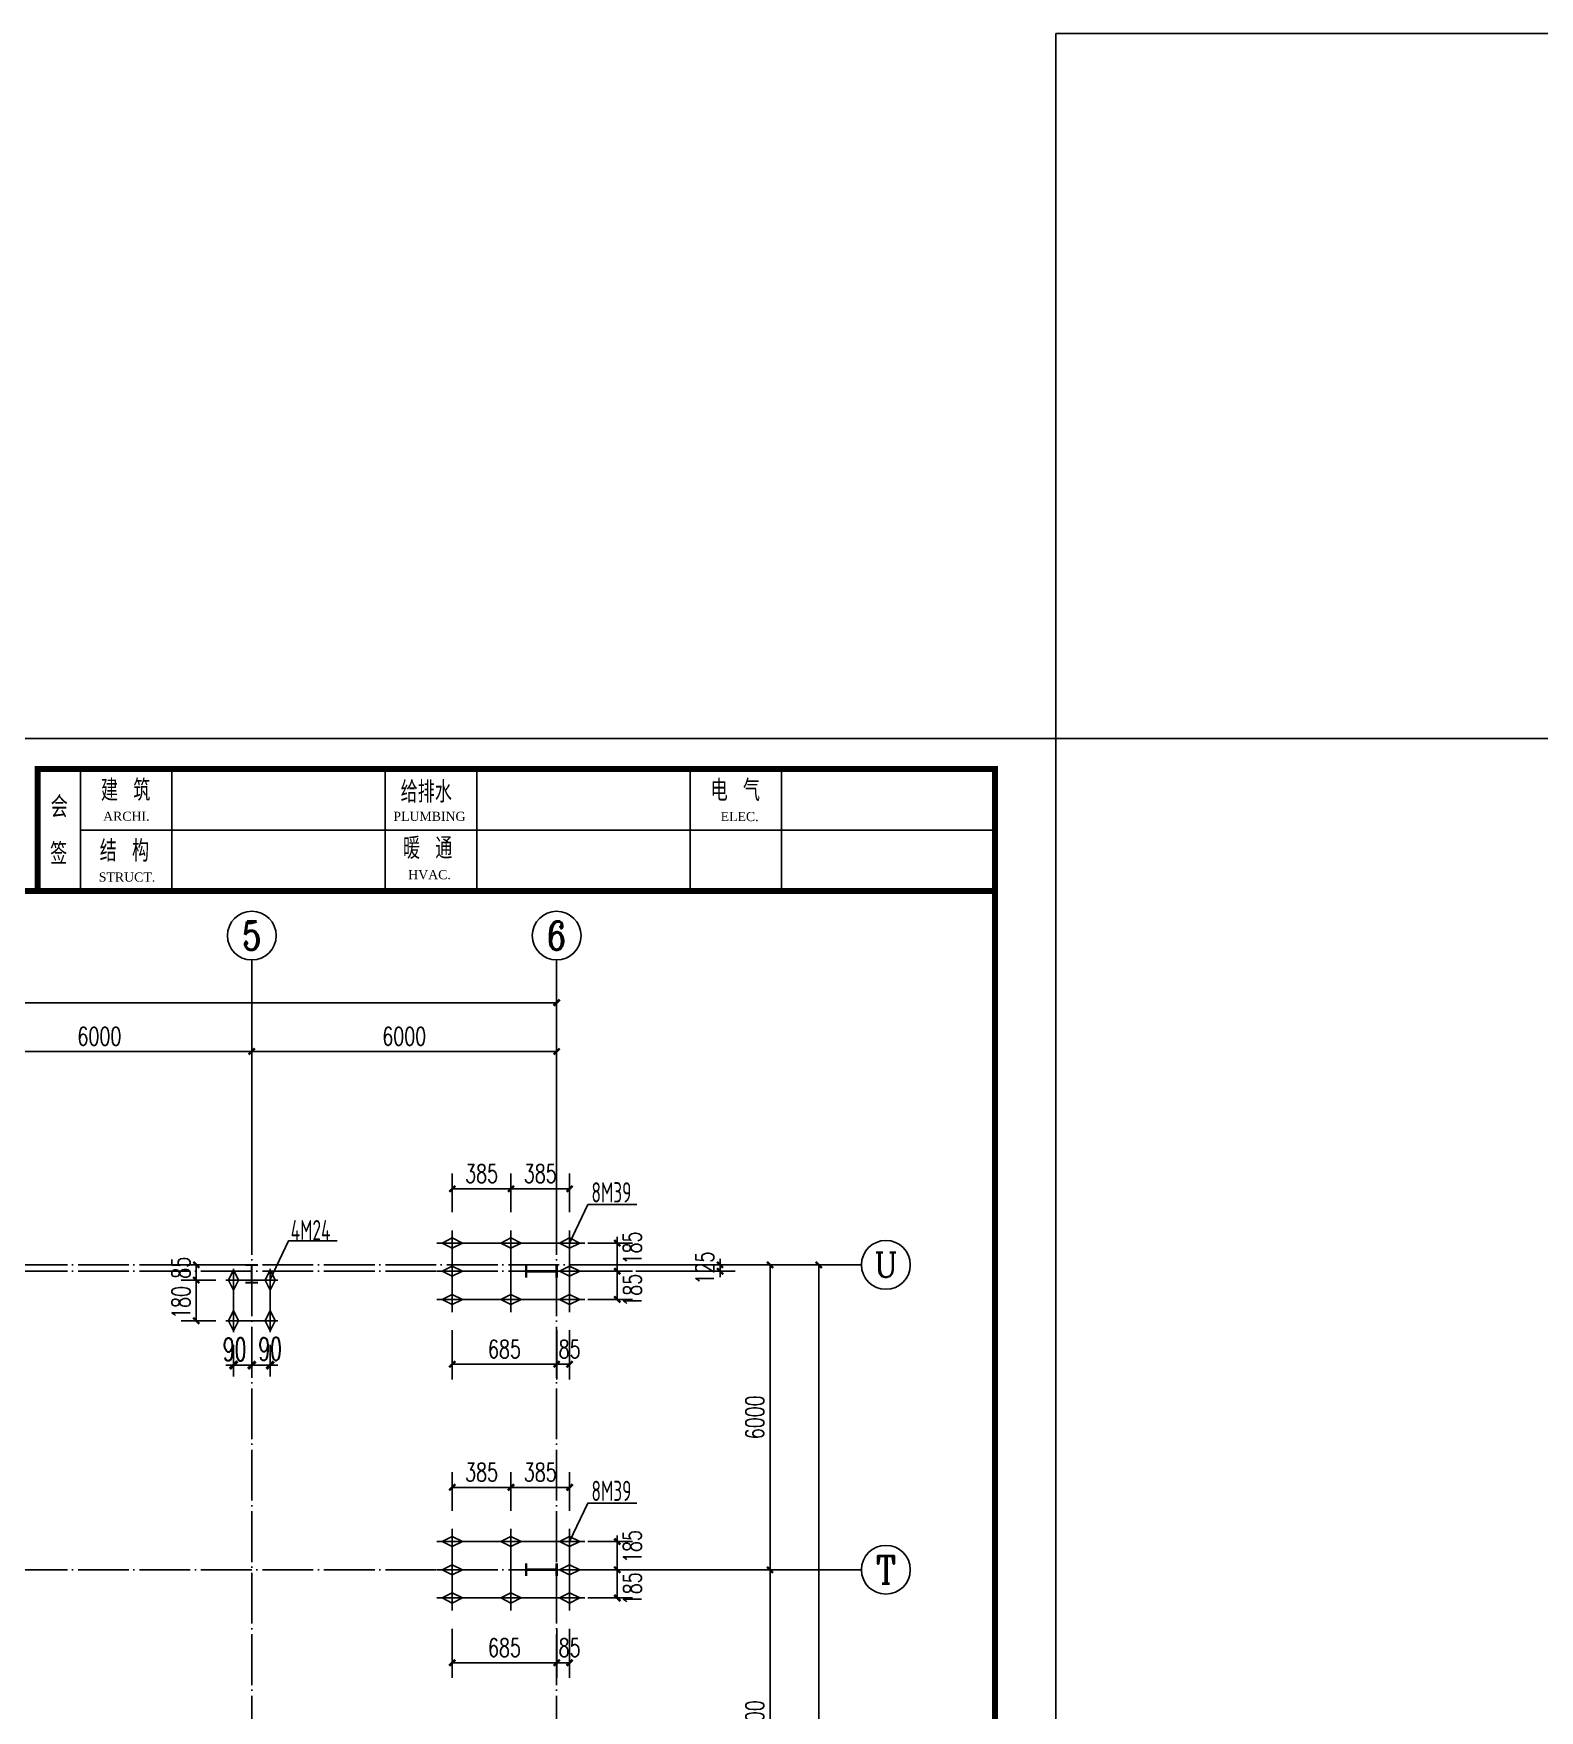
# Model space of a CAD drawing. Extents: x 14207793 to 14719554, y -1675802 to -1228715.
# Drawn here: x 14301482 to 14331123, y -1339819 to -1306818 of the extents above; entities that cross this region are included whole.
import ezdxf
from ezdxf.enums import TextEntityAlignment as Align

# ---------------------------------------------------------------- set-up
doc = ezdxf.new("R2010")
doc.units = 0
doc.header["$LTSCALE"] = 500
doc.header["$MEASUREMENT"] = 0
doc.linetypes.add('DOTE', pattern=[2.42, 2, -0.2, 0.02, -0.2])
doc.layers.get('0').update_dxf_attribs({"linetype": 'CONTINUOUS'})
doc.layers.get('DEFPOINTS').update_dxf_attribs({"color": 140, "linetype": 'CONTINUOUS'})
for name, color, linetype in [('AXIS', 3, 'CONTINUOUS'), ('AXIS_TEXT', 7, 'CONTINUOUS'), ('BOLT', 2, 'CONTINUOUS'), ('DIM', 3, 'CONTINUOUS'), ('DOTE', 8, 'DOTE'), ('PUB_TITLE', 4, 'CONTINUOUS')]:
    doc.layers.add(name, color=color, linetype=linetype)
doc.styles.add('_TCH_AXIS', font='COMPLEX', dxfattribs={"bigfont": 'GBCBIG'})
doc.styles.add('_TCH_DIM_T3', font='SIMPLEX', dxfattribs={"width": 0.705882, "bigfont": 'GBCBIG'})
doc.styles.add('COMPLEX', font='COMPLEX')
doc.styles.add('DIM_FONT', font='SIMPLEX.shx', dxfattribs={"width": 0.6})
doc.styles.add('GHF', font='TIMES.TTF')
doc.styles.add('HZ', font='txt', dxfattribs={"width": 0.8, "bigfont": 'hztxt'})
doc.styles.add('TSSD_REIN', font='Tssdeng.shx', dxfattribs={"width": 0.65, "bigfont": 'hztxt.shx'})
doc.dimstyles.new('_TCH_ARCH&&120', dxfattribs={"dimtxt": 357, "dimasz": 120, "dimexe": 300, "dimexo": 360, "dimgap": 120, "dimtad": 1, "dimdec": 0, "dimzin": 0, "dimdsep": 46, "dimtxsty": '_TCH_DIM_T3', "dimblk": 'ARCHTICK', "dimcen": 0.09, "dimclrt": 7, "dimazin": 2, "dimtfac": 1, "dimtdec": 0, "dimtix": 1, "dimtmove": 2, "dimatfit": 3, "dimfxl": 0, "dimtolj": 1, "dimtzin": 0, "dimarcsym": 0})
doc.dimstyles.new('DIMN150', dxfattribs={"dimscale": 1.5, "dimtxt": 300, "dimasz": 100, "dimexe": 250, "dimexo": 300, "dimgap": 150, "dimtad": 1, "dimdec": 0, "dimzin": 0, "dimdsep": 46, "dimtxsty": 'DIM_FONT', "dimblk": 'ARCHTICK', "dimcen": 0.09, "dimclrt": 7, "dimazin": 2, "dimtfac": 1, "dimtdec": 0, "dimtix": 1, "dimtmove": 2, "dimatfit": 3, "dimldrblk": 'ARCHTICK', "dimfxl": 0, "dimtolj": 1, "dimtzin": 0, "dimarcsym": 0})

# ---------------------------------------------------------------- blocks, each defined once
blk = doc.blocks.new('_ArchTick')
at = {"color": 0, "linetype": 'ByBlock', "const_width": 0.4}
blk.add_lwpolyline([(-0.5, -0.5), (0.5, 0.5)], dxfattribs=at)
blk = doc.blocks.new('*D148')
at = {"layer": 'AXIS', "color": 0, "lineweight": -2}
for p, q in [((14313338.5228, -1337050), (14316278.5228, -1337050)), ((14315978.5228, -1343050), (14315978.5228, -1337050)), ((14313338.5228, -1343050), (14316278.5228, -1343050))]:
    blk.add_line(p, q, dxfattribs=at)
at = {"layer": 'DEFPOINTS', "color": 0}
for p in [(14312978.5228, -1337050), (14315978.5228, -1337050), (14312978.5228, -1343050)]:
    blk.add_point(p, dxfattribs=at)
at = {"layer": 'AXIS', "color": 0, "lineweight": -2, "xscale": 120, "yscale": 120, "zscale": 120}
for p, rotation in [((14315978.5228, -1337050), 90), ((14315978.5228, -1343050), 270)]:
    blk.add_blockref('_ArchTick', p, dxfattribs=dict(at, rotation=rotation))
at = {"layer": 'AXIS', "color": 7, "insert": (14315680.0228, -1340050), "char_height": 357, "attachment_point": 5, "rotation": 90, "style": '_TCH_DIM_T3'}
blk.add_mtext('\\A1;6000', dxfattribs=at)
blk = doc.blocks.new('*D149')
at = {"layer": 'AXIS', "color": 0, "lineweight": -2}
for p, q in [((14313338.5228, -1331050), (14316278.5228, -1331050)), ((14315978.5228, -1337050), (14315978.5228, -1331050)), ((14313338.5228, -1337050), (14316278.5228, -1337050))]:
    blk.add_line(p, q, dxfattribs=at)
at = {"layer": 'DEFPOINTS', "color": 0}
for p in [(14312978.5228, -1331050), (14315978.5228, -1331050), (14312978.5228, -1337050)]:
    blk.add_point(p, dxfattribs=at)
at = {"layer": 'AXIS', "color": 0, "lineweight": -2, "xscale": 120, "yscale": 120, "zscale": 120}
for p, rotation in [((14315978.5228, -1331050), 90), ((14315978.5228, -1337050), 270)]:
    blk.add_blockref('_ArchTick', p, dxfattribs=dict(at, rotation=rotation))
at = {"layer": 'AXIS', "color": 7, "insert": (14315680.0228, -1334050), "char_height": 357, "attachment_point": 5, "rotation": 90, "style": '_TCH_DIM_T3'}
blk.add_mtext('\\A1;6000', dxfattribs=at)
blk = doc.blocks.new('*D150')
at = {"layer": 'AXIS', "color": 0, "lineweight": -2}
for p, q in [((14313338.5228, -1331050), (14317238.5228, -1331050)), ((14316938.5228, -1441450), (14316938.5228, -1331050)), ((14313338.5228, -1441450), (14317238.5228, -1441450))]:
    blk.add_line(p, q, dxfattribs=at)
at = {"layer": 'DEFPOINTS', "color": 0}
for p in [(14312978.5228, -1331050), (14316938.5228, -1331050), (14312978.5228, -1441450)]:
    blk.add_point(p, dxfattribs=at)
at = {"layer": 'AXIS', "color": 0, "lineweight": -2, "xscale": 120, "yscale": 120, "zscale": 120}
for p, rotation in [((14316938.5228, -1331050), 90), ((14316938.5228, -1441450), 270)]:
    blk.add_blockref('_ArchTick', p, dxfattribs=dict(at, rotation=rotation))
at = {"layer": 'AXIS', "color": 7, "insert": (14316640.0228, -1386250), "char_height": 357, "attachment_point": 5, "rotation": 90, "style": '_TCH_DIM_T3'}
blk.add_mtext('\\A1;110400', dxfattribs=at)
blk = doc.blocks.new('*D179')
at = {"layer": 'AXIS', "color": 0, "lineweight": -2}
for p, q in [((14299778.5228, -1329490), (14299778.5228, -1326550)), ((14305778.5228, -1329490), (14305778.5228, -1326550)), ((14299778.5228, -1326850), (14305778.5228, -1326850))]:
    blk.add_line(p, q, dxfattribs=at)
at = {"layer": 'DEFPOINTS', "color": 0}
for p in [(14305778.5228, -1326850), (14299778.5228, -1329850), (14305778.5228, -1329850)]:
    blk.add_point(p, dxfattribs=at)
at = {"layer": 'AXIS', "color": 0, "lineweight": -2, "xscale": 120, "yscale": 120, "zscale": 120, "rotation": 180}
blk.add_blockref('_ArchTick', (14299778.5228, -1326850), dxfattribs=at)
at = {"layer": 'AXIS', "color": 0, "lineweight": -2, "xscale": 120, "yscale": 120, "zscale": 120}
blk.add_blockref('_ArchTick', (14305778.5228, -1326850), dxfattribs=at)
at = {"layer": 'AXIS', "color": 7, "insert": (14302778.5228, -1326551.5), "char_height": 357, "attachment_point": 5, "style": '_TCH_DIM_T3'}
blk.add_mtext('\\A1;6000', dxfattribs=at)
blk = doc.blocks.new('*D180')
at = {"layer": 'AXIS', "color": 0, "lineweight": -2}
for p, q in [((14305778.5228, -1329490), (14305778.5228, -1326550)), ((14311778.5228, -1329490), (14311778.5228, -1326550)), ((14305778.5228, -1326850), (14311778.5228, -1326850))]:
    blk.add_line(p, q, dxfattribs=at)
at = {"layer": 'DEFPOINTS', "color": 0}
for p in [(14311778.5228, -1326850), (14305778.5228, -1329850), (14311778.5228, -1329850)]:
    blk.add_point(p, dxfattribs=at)
at = {"layer": 'AXIS', "color": 0, "lineweight": -2, "xscale": 120, "yscale": 120, "zscale": 120, "rotation": 180}
blk.add_blockref('_ArchTick', (14305778.5228, -1326850), dxfattribs=at)
at = {"layer": 'AXIS', "color": 0, "lineweight": -2, "xscale": 120, "yscale": 120, "zscale": 120}
blk.add_blockref('_ArchTick', (14311778.5228, -1326850), dxfattribs=at)
at = {"layer": 'AXIS', "color": 7, "insert": (14308778.5228, -1326551.5), "char_height": 357, "attachment_point": 5, "style": '_TCH_DIM_T3'}
blk.add_mtext('\\A1;6000', dxfattribs=at)
blk = doc.blocks.new('*D181')
at = {"layer": 'AXIS', "color": 0, "lineweight": -2}
for p, q in [((14281778.5228, -1329490), (14281778.5228, -1325590)), ((14311778.5228, -1329490), (14311778.5228, -1325590)), ((14281778.5228, -1325890), (14311778.5228, -1325890))]:
    blk.add_line(p, q, dxfattribs=at)
at = {"layer": 'DEFPOINTS', "color": 0}
for p in [(14311778.5228, -1325890), (14281778.5228, -1329850), (14311778.5228, -1329850)]:
    blk.add_point(p, dxfattribs=at)
at = {"layer": 'AXIS', "color": 0, "lineweight": -2, "xscale": 120, "yscale": 120, "zscale": 120, "rotation": 180}
blk.add_blockref('_ArchTick', (14281778.5228, -1325890), dxfattribs=at)
at = {"layer": 'AXIS', "color": 0, "lineweight": -2, "xscale": 120, "yscale": 120, "zscale": 120}
blk.add_blockref('_ArchTick', (14311778.5228, -1325890), dxfattribs=at)
at = {"layer": 'AXIS', "color": 7, "insert": (14296778.5228, -1325591.5), "char_height": 357, "attachment_point": 5, "style": '_TCH_DIM_T3'}
blk.add_mtext('\\A1;30000', dxfattribs=at)
blk = doc.blocks.new('_AXISO')
blk.add_circle((0, 0), 0.5)
at = {"layer": 'AXIS_TEXT', "style": 'COMPLEX', "width": 1.041667}
blk.add_attdef('A', text='', height=0.56, dxfattribs=at).set_placement((-0.25, -0.28), (0.25, -0.28), align=Align.FIT)
blk = doc.blocks.new('A$C26C85C36')
at = {"color": 6, "const_width": 40}
for points in [[(-125, 0), (125, 0)], [(0, 0), (0, -350)], [(-125, -350), (125, -350)]]:
    blk.add_lwpolyline(points, dxfattribs=at)
blk = doc.blocks.new('*D1217')
at = {"layer": 'AXIS', "color": 0, "lineweight": -2}
for p, q in [((14305779, -1332625), (14305779, -1333248)), ((14306139, -1332625), (14306139, -1333248)), ((14305779, -1333023), (14305629, -1333023)), ((14306139, -1333023), (14305779, -1333023)), ((14306139, -1333023), (14306289, -1333023))]:
    blk.add_line(p, q, dxfattribs=at)
at = {"layer": 'DEFPOINTS', "color": 0}
for p in [(14305779, -1332175), (14306139, -1332175), (14305779, -1333023)]:
    blk.add_point(p, dxfattribs=at)
at = {"layer": 'AXIS', "color": 0, "lineweight": -2, "xscale": 150, "yscale": 150, "zscale": 150}
blk.add_blockref('_ArchTick', (14305779, -1333023), dxfattribs=at)
at = {"layer": 'AXIS', "color": 0, "lineweight": -2, "xscale": 150, "yscale": 150, "zscale": 150, "rotation": 180}
blk.add_blockref('_ArchTick', (14306139, -1333023), dxfattribs=at)
at = {"layer": 'AXIS', "color": 7, "insert": (14306139, -1332705), "char_height": 450, "attachment_point": 5, "style": 'DIM_FONT'}
blk.add_mtext('\\A1;90', dxfattribs=at)
blk = doc.blocks.new('*D1218')
at = {"layer": 'AXIS', "color": 0, "lineweight": -2}
for p, q in [((14305419, -1332625), (14305419, -1333248)), ((14305779, -1332625), (14305779, -1333248)), ((14305419, -1333023), (14305269, -1333023)), ((14305779, -1333023), (14305419, -1333023)), ((14305779, -1333023), (14305929, -1333023))]:
    blk.add_line(p, q, dxfattribs=at)
at = {"layer": 'DEFPOINTS', "color": 0}
for p in [(14305419, -1332175), (14305779, -1332175), (14305419, -1333023)]:
    blk.add_point(p, dxfattribs=at)
at = {"layer": 'AXIS', "color": 0, "lineweight": -2, "xscale": 150, "yscale": 150, "zscale": 150}
blk.add_blockref('_ArchTick', (14305419, -1333023), dxfattribs=at)
at = {"layer": 'AXIS', "color": 0, "lineweight": -2, "xscale": 150, "yscale": 150, "zscale": 150, "rotation": 180}
blk.add_blockref('_ArchTick', (14305779, -1333023), dxfattribs=at)
at = {"layer": 'AXIS', "color": 7, "insert": (14305440, -1332712), "char_height": 450, "attachment_point": 5, "style": 'DIM_FONT'}
blk.add_mtext('\\A1;90', dxfattribs=at)
blk = doc.blocks.new('*D1219')
at = {"layer": 'AXIS', "color": 0, "lineweight": -2}
for p, q in [((14305069, -1331050), (14304386, -1331050)), ((14304686, -1331050), (14304686, -1331350)), ((14305069, -1331350), (14304386, -1331350))]:
    blk.add_line(p, q, dxfattribs=at)
at = {"layer": 'DEFPOINTS', "color": 0}
for p in [(14305429, -1331050), (14304686, -1331350), (14305429, -1331350)]:
    blk.add_point(p, dxfattribs=at)
at = {"layer": 'AXIS', "color": 0, "lineweight": -2, "xscale": 120, "yscale": 120, "zscale": 120}
for p, rotation in [((14304686, -1331050), 90), ((14304686, -1331350), 270)]:
    blk.add_blockref('_ArchTick', p, dxfattribs=dict(at, rotation=rotation))
at = {"layer": 'AXIS', "color": 7, "insert": (14304386, -1331107), "char_height": 357, "attachment_point": 5, "rotation": 90, "style": '_TCH_DIM_T3'}
blk.add_mtext('\\A1;85', dxfattribs=at)
blk = doc.blocks.new('*D1220')
at = {"layer": 'AXIS', "color": 0, "lineweight": -2}
for p, q in [((14305069, -1331350), (14304386, -1331350)), ((14304686, -1331350), (14304686, -1332150)), ((14305069, -1332150), (14304386, -1332150))]:
    blk.add_line(p, q, dxfattribs=at)
at = {"layer": 'DEFPOINTS', "color": 0}
for p in [(14305429, -1331350), (14304686, -1332150), (14305429, -1332150)]:
    blk.add_point(p, dxfattribs=at)
at = {"layer": 'AXIS', "color": 0, "lineweight": -2, "xscale": 120, "yscale": 120, "zscale": 120}
for p, rotation in [((14304686, -1331350), 90), ((14304686, -1332150), 270)]:
    blk.add_blockref('_ArchTick', p, dxfattribs=dict(at, rotation=rotation))
at = {"layer": 'AXIS', "color": 7, "insert": (14304386, -1331790), "char_height": 357, "attachment_point": 5, "rotation": 90, "style": '_TCH_DIM_T3'}
blk.add_mtext('\\A1;180', dxfattribs=at)
blk = doc.blocks.new('*D1222')
at = {"layer": 'AXIS', "color": 0, "lineweight": -2}
for p, q in [((14314994, -1331050), (14314994, -1330930)), ((14313339, -1331050), (14315294, -1331050)), ((14313339, -1331175), (14315294, -1331175)), ((14314994, -1331050), (14314994, -1331175)), ((14314994, -1331175), (14314994, -1331295))]:
    blk.add_line(p, q, dxfattribs=at)
at = {"layer": 'DEFPOINTS', "color": 0}
for p in [(14312979, -1331050), (14312979, -1331175), (14314994, -1331175)]:
    blk.add_point(p, dxfattribs=at)
at = {"layer": 'AXIS', "color": 0, "lineweight": -2, "xscale": 120, "yscale": 120, "zscale": 120}
for p, rotation in [((14314994, -1331050), 270), ((14314994, -1331175), 90)]:
    blk.add_blockref('_ArchTick', p, dxfattribs=dict(at, rotation=rotation))
at = {"layer": 'AXIS', "color": 7, "insert": (14314695, -1331112), "char_height": 357, "attachment_point": 5, "rotation": 90, "style": '_TCH_DIM_T3'}
blk.add_mtext('\\A1;125', dxfattribs=at)
blk = doc.blocks.new('A$C3FC647B0')
at = {"color": 6, "const_width": 50}
for points in [[(0, 125), (0, -125)], [(0, 0), (600, 0)], [(600, 125), (600, -125)]]:
    blk.add_lwpolyline(points, dxfattribs=at)
blk = doc.blocks.new('A$C373D4424')
at = {"layer": 'BOLT'}
for p, q in [((-300, 0), (300, 0)), ((0, -248), (0, 248))]:
    blk.add_line(p, q, dxfattribs=at)
blk.add_lwpolyline([(0, -100), (-200, 0), (0, 100), (200, 0)], close=True, dxfattribs=at)
blk = doc.blocks.new('*D1230')
at = {"layer": 'AXIS', "color": 0, "lineweight": -2}
for p, q in [((14312972, -1330620), (14312972, -1330500)), ((14312394, -1330620), (14313272, -1330620)), ((14312972, -1330620), (14312972, -1331175)), ((14312394, -1331175), (14313272, -1331175)), ((14312972, -1331175), (14312972, -1331295))]:
    blk.add_line(p, q, dxfattribs=at)
at = {"layer": 'DEFPOINTS', "color": 0}
for p in [(14312034, -1330620), (14312034, -1331175), (14312972, -1331175)]:
    blk.add_point(p, dxfattribs=at)
at = {"layer": 'AXIS', "color": 0, "lineweight": -2, "xscale": 120, "yscale": 120, "zscale": 120}
for p, rotation in [((14312972, -1330620), 270), ((14312972, -1331175), 90)]:
    blk.add_blockref('_ArchTick', p, dxfattribs=dict(at, rotation=rotation))
at = {"layer": 'AXIS', "color": 7, "insert": (14313267, -1330718), "char_height": 357, "attachment_point": 5, "rotation": 90, "style": '_TCH_DIM_T3'}
blk.add_mtext('\\A1;185', dxfattribs=at)
blk = doc.blocks.new('*D1231')
at = {"layer": 'AXIS', "color": 0, "lineweight": -2}
for p, q in [((14312394, -1331175), (14313272, -1331175)), ((14312972, -1331175), (14312972, -1331730)), ((14312394, -1331730), (14313272, -1331730))]:
    blk.add_line(p, q, dxfattribs=at)
at = {"layer": 'DEFPOINTS', "color": 0}
for p in [(14312034, -1331175), (14312034, -1331730), (14312972, -1331730)]:
    blk.add_point(p, dxfattribs=at)
at = {"layer": 'AXIS', "color": 0, "lineweight": -2, "xscale": 120, "yscale": 120, "zscale": 120}
for p, rotation in [((14312972, -1331175), 90), ((14312972, -1331730), 270)]:
    blk.add_blockref('_ArchTick', p, dxfattribs=dict(at, rotation=rotation))
at = {"layer": 'AXIS', "color": 7, "insert": (14313270, -1331550), "char_height": 357, "attachment_point": 5, "rotation": 90, "style": '_TCH_DIM_T3'}
blk.add_mtext('\\A1;185', dxfattribs=at)
blk = doc.blocks.new('*D1232')
at = {"layer": 'AXIS', "color": 0, "lineweight": -2}
for p, q in [((14311779, -1332338), (14311779, -1333305)), ((14312034, -1332338), (14312034, -1333305)), ((14312034, -1333005), (14311779, -1333005))]:
    blk.add_line(p, q, dxfattribs=at)
at = {"layer": 'DEFPOINTS', "color": 0}
for p in [(14311779, -1331978), (14312034, -1331978), (14311779, -1333005)]:
    blk.add_point(p, dxfattribs=at)
at = {"layer": 'AXIS', "color": 0, "lineweight": -2, "xscale": 120, "yscale": 120, "zscale": 120, "rotation": 180}
blk.add_blockref('_ArchTick', (14311779, -1333005), dxfattribs=at)
at = {"layer": 'AXIS', "color": 0, "lineweight": -2, "xscale": 120, "yscale": 120, "zscale": 120}
blk.add_blockref('_ArchTick', (14312034, -1333005), dxfattribs=at)
at = {"layer": 'AXIS', "color": 7, "insert": (14312034, -1332707), "char_height": 357, "attachment_point": 5, "style": '_TCH_DIM_T3'}
blk.add_mtext('\\A1;85', dxfattribs=at)
blk = doc.blocks.new('*D1233')
at = {"layer": 'AXIS', "color": 0, "lineweight": -2}
for p, q in [((14309724, -1332338), (14309724, -1333305)), ((14311779, -1332338), (14311779, -1333305)), ((14311779, -1333005), (14309724, -1333005))]:
    blk.add_line(p, q, dxfattribs=at)
at = {"layer": 'DEFPOINTS', "color": 0}
for p in [(14309724, -1331978), (14311779, -1331978), (14309724, -1333005)]:
    blk.add_point(p, dxfattribs=at)
at = {"layer": 'AXIS', "color": 0, "lineweight": -2, "xscale": 120, "yscale": 120, "zscale": 120, "rotation": 180}
blk.add_blockref('_ArchTick', (14309724, -1333005), dxfattribs=at)
at = {"layer": 'AXIS', "color": 0, "lineweight": -2, "xscale": 120, "yscale": 120, "zscale": 120}
blk.add_blockref('_ArchTick', (14311779, -1333005), dxfattribs=at)
at = {"layer": 'AXIS', "color": 7, "insert": (14310751, -1332707), "char_height": 357, "attachment_point": 5, "style": '_TCH_DIM_T3'}
blk.add_mtext('\\A1;685', dxfattribs=at)
blk = doc.blocks.new('*D1234')
at = {"layer": 'AXIS', "color": 0, "lineweight": -2}
for p, q in [((14310879, -1330013), (14310879, -1329253)), ((14312034, -1330013), (14312034, -1329253)), ((14312034, -1329553), (14310879, -1329553))]:
    blk.add_line(p, q, dxfattribs=at)
at = {"layer": 'DEFPOINTS', "color": 0}
for p in [(14310879, -1329553), (14310879, -1330373), (14312034, -1330373)]:
    blk.add_point(p, dxfattribs=at)
at = {"layer": 'AXIS', "color": 0, "lineweight": -2, "xscale": 120, "yscale": 120, "zscale": 120, "rotation": 180}
blk.add_blockref('_ArchTick', (14310879, -1329553), dxfattribs=at)
at = {"layer": 'AXIS', "color": 0, "lineweight": -2, "xscale": 120, "yscale": 120, "zscale": 120}
blk.add_blockref('_ArchTick', (14312034, -1329553), dxfattribs=at)
at = {"layer": 'AXIS', "color": 7, "insert": (14311456, -1329254), "char_height": 357, "attachment_point": 5, "style": '_TCH_DIM_T3'}
blk.add_mtext('\\A1;385', dxfattribs=at)
blk = doc.blocks.new('*D1235')
at = {"layer": 'AXIS', "color": 0, "lineweight": -2}
for p, q in [((14309724, -1330013), (14309724, -1329253)), ((14310879, -1330013), (14310879, -1329253)), ((14310879, -1329553), (14309724, -1329553))]:
    blk.add_line(p, q, dxfattribs=at)
at = {"layer": 'DEFPOINTS', "color": 0}
for p in [(14309724, -1329553), (14309724, -1330373), (14310879, -1330373)]:
    blk.add_point(p, dxfattribs=at)
at = {"layer": 'AXIS', "color": 0, "lineweight": -2, "xscale": 120, "yscale": 120, "zscale": 120, "rotation": 180}
blk.add_blockref('_ArchTick', (14309724, -1329553), dxfattribs=at)
at = {"layer": 'AXIS', "color": 0, "lineweight": -2, "xscale": 120, "yscale": 120, "zscale": 120}
blk.add_blockref('_ArchTick', (14310879, -1329553), dxfattribs=at)
at = {"layer": 'AXIS', "color": 7, "insert": (14310301, -1329254), "char_height": 357, "attachment_point": 5, "style": '_TCH_DIM_T3'}
blk.add_mtext('\\A1;385', dxfattribs=at)
blk = doc.blocks.new('*D1332')
at = {"layer": 'AXIS', "color": 0, "lineweight": -2}
for p, q in [((14312394, -1336495), (14313272, -1336495)), ((14312972, -1336495), (14312972, -1336375)), ((14312972, -1336495), (14312972, -1337050)), ((14312394, -1337050), (14313272, -1337050)), ((14312972, -1337050), (14312972, -1337170))]:
    blk.add_line(p, q, dxfattribs=at)
at = {"layer": 'DEFPOINTS', "color": 0}
for p in [(14312034, -1336495), (14312034, -1337050), (14312972, -1337050)]:
    blk.add_point(p, dxfattribs=at)
at = {"layer": 'AXIS', "color": 0, "lineweight": -2, "xscale": 120, "yscale": 120, "zscale": 120}
for p, rotation in [((14312972, -1336495), 270), ((14312972, -1337050), 90)]:
    blk.add_blockref('_ArchTick', p, dxfattribs=dict(at, rotation=rotation))
at = {"layer": 'AXIS', "color": 7, "insert": (14313267, -1336593), "char_height": 357, "attachment_point": 5, "rotation": 90, "style": '_TCH_DIM_T3'}
blk.add_mtext('\\A1;185', dxfattribs=at)
blk = doc.blocks.new('*D1333')
at = {"layer": 'AXIS', "color": 0, "lineweight": -2}
for p, q in [((14312394, -1337050), (14313272, -1337050)), ((14312972, -1337050), (14312972, -1337605)), ((14312394, -1337605), (14313272, -1337605))]:
    blk.add_line(p, q, dxfattribs=at)
at = {"layer": 'DEFPOINTS', "color": 0}
for p in [(14312034, -1337050), (14312034, -1337605), (14312972, -1337605)]:
    blk.add_point(p, dxfattribs=at)
at = {"layer": 'AXIS', "color": 0, "lineweight": -2, "xscale": 120, "yscale": 120, "zscale": 120}
for p, rotation in [((14312972, -1337050), 90), ((14312972, -1337605), 270)]:
    blk.add_blockref('_ArchTick', p, dxfattribs=dict(at, rotation=rotation))
at = {"layer": 'AXIS', "color": 7, "insert": (14313270, -1337425), "char_height": 357, "attachment_point": 5, "rotation": 90, "style": '_TCH_DIM_T3'}
blk.add_mtext('\\A1;185', dxfattribs=at)
blk = doc.blocks.new('*D1334')
at = {"layer": 'AXIS', "color": 0, "lineweight": -2}
for p, q in [((14311779, -1338212), (14311779, -1339180)), ((14312034, -1338212), (14312034, -1339180)), ((14312034, -1338880), (14311779, -1338880))]:
    blk.add_line(p, q, dxfattribs=at)
at = {"layer": 'DEFPOINTS', "color": 0}
for p in [(14311779, -1337852), (14312034, -1337852), (14311779, -1338880)]:
    blk.add_point(p, dxfattribs=at)
at = {"layer": 'AXIS', "color": 0, "lineweight": -2, "xscale": 120, "yscale": 120, "zscale": 120, "rotation": 180}
blk.add_blockref('_ArchTick', (14311779, -1338880), dxfattribs=at)
at = {"layer": 'AXIS', "color": 0, "lineweight": -2, "xscale": 120, "yscale": 120, "zscale": 120}
blk.add_blockref('_ArchTick', (14312034, -1338880), dxfattribs=at)
at = {"layer": 'AXIS', "color": 7, "insert": (14312034, -1338582), "char_height": 357, "attachment_point": 5, "style": '_TCH_DIM_T3'}
blk.add_mtext('\\A1;85', dxfattribs=at)
blk = doc.blocks.new('*D1335')
at = {"layer": 'AXIS', "color": 0, "lineweight": -2}
for p, q in [((14309724, -1338213), (14309724, -1339180)), ((14311779, -1338213), (14311779, -1339180)), ((14311779, -1338880), (14309724, -1338880))]:
    blk.add_line(p, q, dxfattribs=at)
at = {"layer": 'DEFPOINTS', "color": 0}
for p in [(14309724, -1337853), (14311779, -1337853), (14309724, -1338880)]:
    blk.add_point(p, dxfattribs=at)
at = {"layer": 'AXIS', "color": 0, "lineweight": -2, "xscale": 120, "yscale": 120, "zscale": 120, "rotation": 180}
blk.add_blockref('_ArchTick', (14309724, -1338880), dxfattribs=at)
at = {"layer": 'AXIS', "color": 0, "lineweight": -2, "xscale": 120, "yscale": 120, "zscale": 120}
blk.add_blockref('_ArchTick', (14311779, -1338880), dxfattribs=at)
at = {"layer": 'AXIS', "color": 7, "insert": (14310751, -1338582), "char_height": 357, "attachment_point": 5, "style": '_TCH_DIM_T3'}
blk.add_mtext('\\A1;685', dxfattribs=at)
blk = doc.blocks.new('*D1336')
at = {"layer": 'AXIS', "color": 0, "lineweight": -2}
for p, q in [((14310879, -1335888), (14310879, -1335128)), ((14312034, -1335888), (14312034, -1335128)), ((14312034, -1335428), (14310879, -1335428))]:
    blk.add_line(p, q, dxfattribs=at)
at = {"layer": 'DEFPOINTS', "color": 0}
for p in [(14310879, -1335428), (14310879, -1336248), (14312034, -1336248)]:
    blk.add_point(p, dxfattribs=at)
at = {"layer": 'AXIS', "color": 0, "lineweight": -2, "xscale": 120, "yscale": 120, "zscale": 120, "rotation": 180}
blk.add_blockref('_ArchTick', (14310879, -1335428), dxfattribs=at)
at = {"layer": 'AXIS', "color": 0, "lineweight": -2, "xscale": 120, "yscale": 120, "zscale": 120}
blk.add_blockref('_ArchTick', (14312034, -1335428), dxfattribs=at)
at = {"layer": 'AXIS', "color": 7, "insert": (14311456, -1335129), "char_height": 357, "attachment_point": 5, "style": '_TCH_DIM_T3'}
blk.add_mtext('\\A1;385', dxfattribs=at)
blk = doc.blocks.new('*D1337')
at = {"layer": 'AXIS', "color": 0, "lineweight": -2}
for p, q in [((14309724, -1335888), (14309724, -1335128)), ((14310879, -1335888), (14310879, -1335128)), ((14310879, -1335428), (14309724, -1335428))]:
    blk.add_line(p, q, dxfattribs=at)
at = {"layer": 'DEFPOINTS', "color": 0}
for p in [(14309724, -1335428), (14309724, -1336248), (14310879, -1336248)]:
    blk.add_point(p, dxfattribs=at)
at = {"layer": 'AXIS', "color": 0, "lineweight": -2, "xscale": 120, "yscale": 120, "zscale": 120, "rotation": 180}
blk.add_blockref('_ArchTick', (14309724, -1335428), dxfattribs=at)
at = {"layer": 'AXIS', "color": 0, "lineweight": -2, "xscale": 120, "yscale": 120, "zscale": 120}
blk.add_blockref('_ArchTick', (14310879, -1335428), dxfattribs=at)
at = {"layer": 'AXIS', "color": 7, "insert": (14310301, -1335129), "char_height": 357, "attachment_point": 5, "style": '_TCH_DIM_T3'}
blk.add_mtext('\\A1;385', dxfattribs=at)

msp = doc.modelspace()

# ---------------------------------------------------------------- linework, layer by layer
at = {"color": 4}
for p, q in [((14301565, -1323692.5), (14301565, -1321292.5)), ((14302405, -1323692.5), (14302405, -1321292.5)), ((14304205, -1323692.5), (14304205, -1321292.5)), ((14308405, -1323692.5), (14308405, -1321292.5)), ((14310205, -1323692.5), (14310205, -1321292.5)), ((14314405, -1323692.5), (14314405, -1321292.5)), ((14316205, -1323692.5), (14316205, -1321292.5)), ((14320405, -1321292.5), (14320405, -1323692.5)), ((14302405, -1322492.5), (14320405, -1322492.5))]:
    msp.add_line(p, q, dxfattribs=at)
at = {"color": 6}
msp.add_lwpolyline([(14321605, -1306817.5), (14334617.5, -1306817.5), (14334617.5, -1320692.5), (14321605, -1320692.5)], close=True, dxfattribs=at)
at = {"color": 4, "const_width": 120, "elevation": 1200}
msp.add_lwpolyline([(14320405, -1321292.5), (14320405, -1323692.5), (14301565, -1323692.5), (14301565, -1321292.5)], close=True, dxfattribs=at)
at = {"layer": 'AXIS'}
for p, q in [((14305778.52, -1329850), (14305778.52, -1325050)), ((14311778.52, -1329850), (14311778.52, -1325050)), ((14312978.52, -1331050), (14317778.52, -1331050)), ((14305988.52, -1332150), (14306288.52, -1332150)), ((14312978.52, -1337050), (14317778.52, -1337050))]:
    msp.add_line(p, q, dxfattribs=at)
at = {"layer": 'BOLT'}
for p, q in [((14305418.52, -1331125), (14305418.52, -1331575)), ((14306138.52, -1331125), (14306138.52, -1331575)), ((14305268.52, -1331350), (14305568.52, -1331350)), ((14305988.52, -1331350), (14306288.52, -1331350)), ((14305418.52, -1331925), (14305418.52, -1332375)), ((14306138.52, -1331925), (14306138.52, -1332375)), ((14305268.52, -1332150), (14305568.52, -1332150)), ((14305318.52, -1332150), (14306238.52, -1332150))]:
    msp.add_line(p, q, dxfattribs=at)
for points in [[(14305318.52, -1331350), (14305418.52, -1331550), (14305518.52, -1331350), (14305418.52, -1331150)], [(14306038.52, -1331350), (14306138.52, -1331550), (14306238.52, -1331350), (14306138.52, -1331150)], [(14305318.52, -1332150), (14305418.52, -1332350), (14305518.52, -1332150), (14305418.52, -1331950)], [(14306038.52, -1332150), (14306138.52, -1332350), (14306238.52, -1332150), (14306138.52, -1331950)]]:
    msp.add_lwpolyline(points, close=True, dxfattribs=at)
at = {"layer": 'DIM'}
for points in [[(14312033.52, -1330620), (14312394.26, -1329863.38), (14312394.26, -1329863.38), (14313360.06, -1329863.38)], [(14306138.52, -1331335), (14306499.26, -1330578.38), (14306499.26, -1330578.38), (14307459.79, -1330578.38)], [(14312033.52, -1336495), (14312394.26, -1335738.38), (14312394.26, -1335738.38), (14313360.06, -1335738.38)]]:
    msp.add_lwpolyline(points, dxfattribs=at)
at = {"layer": 'DOTE'}
for p, q in [((14305778.52, -1329850), (14305778.52, -1442650)), ((14311778.52, -1329850), (14311778.52, -1442650)), ((14309723.52, -1330620), (14309723.52, -1331730)), ((14312033.52, -1330620), (14309723.52, -1330620)), ((14310878.52, -1330620), (14310878.52, -1331730)), ((14312033.52, -1330620), (14312033.52, -1331730)), ((14280578.52, -1331050), (14312978.52, -1331050)), ((14280578.52, -1331175), (14312978.52, -1331175)), ((14312033.52, -1331730), (14309723.52, -1331730)), ((14309723.52, -1336495), (14309723.52, -1337605)), ((14312033.52, -1336495), (14309723.52, -1336495)), ((14310878.52, -1336495), (14310878.52, -1337605)), ((14312033.52, -1336495), (14312033.52, -1337605)), ((14280578.52, -1337050), (14312978.52, -1337050)), ((14312033.52, -1337605), (14309723.52, -1337605))]:
    msp.add_line(p, q, dxfattribs=at)
at = {"layer": 'DOTE', "linetype": 'DOTE', "ltscale": 1.5}
for p, q in [((14305418.52, -1331150), (14305418.52, -1332335)), ((14306138.52, -1331150), (14306138.52, -1332335)), ((14305318.52, -1331350), (14306238.52, -1331350))]:
    msp.add_line(p, q, dxfattribs=at)
at = {"layer": 'PUB_TITLE'}
msp.add_lwpolyline([(14321605, -1463372.5), (14321605, -1320692.5), (14271205, -1320692.5), (14271205, -1463372.5)], close=True, dxfattribs=at)
at = {"layer": 'PUB_TITLE', "const_width": 120}
msp.add_lwpolyline([(14320405, -1462172.5), (14320405, -1323692.5), (14272405, -1323692.5), (14272405, -1462172.5)], close=True, dxfattribs=at)

# ---------------------------------------------------------------- block references
at = {"color": 6, "xscale": -1}
for p in [(14309723.52, -1330620), (14310878.52, -1330620), (14312033.52, -1330620), (14309723.52, -1331175), (14312033.52, -1331175), (14309723.52, -1331730), (14310878.52, -1331730), (14312033.52, -1331730), (14309723.52, -1336495), (14310878.52, -1336495), (14312033.52, -1336495), (14309723.52, -1337050), (14312033.52, -1337050), (14309723.52, -1337605), (14310878.52, -1337605), (14312033.52, -1337605)]:
    msp.add_blockref('A$C373D4424', p, dxfattribs=at)
at = {"color": 6}
for name, p in [('A$C26C85C36', (14305778.52, -1331050)), ('A$C3FC647B0', (14311178.52, -1331175)), ('A$C3FC647B0', (14311178.52, -1337050))]:
    msp.add_blockref(name, p, dxfattribs=at)
at = {"layer": 'AXIS'}
ref = msp.add_blockref('_AXISO', (14305778.52, -1324570), dxfattribs=dict(at, xscale=960, yscale=960, zscale=960))
ref.add_attrib('A', '5', dxfattribs={"layer": 'AXIS_TEXT', "height": 559.14, "style": '_TCH_AXIS'}).set_placement((14305592.14, -1324849.57), (14305964.9, -1324849.57), align=Align.FIT)
ref = msp.add_blockref('_AXISO', (14311778.52, -1324570), dxfattribs=dict(at, xscale=960, yscale=960, zscale=960))
ref.add_attrib('A', '6', dxfattribs={"layer": 'AXIS_TEXT', "height": 559.14, "style": '_TCH_AXIS'}).set_placement((14311592.14, -1324849.57), (14311964.9, -1324849.57), align=Align.FIT)
ref = msp.add_blockref('_AXISO', (14318258.52, -1331050), dxfattribs=dict(at, xscale=960, yscale=960, zscale=960))
ref.add_attrib('A', 'U', dxfattribs={"layer": 'AXIS_TEXT', "height": 486.62, "style": '_TCH_AXIS'}).set_placement((14318026.8, -1331293.31), (14318490.25, -1331293.31), align=Align.FIT)
ref = msp.add_blockref('_AXISO', (14318258.52, -1337050), dxfattribs=dict(at, xscale=960, yscale=960, zscale=960))
ref.add_attrib('A', 'T', dxfattribs={"layer": 'AXIS_TEXT', "height": 546.83, "style": '_TCH_AXIS'}).set_placement((14318063.23, -1337323.41), (14318453.82, -1337323.41), align=Align.FIT)

# ---------------------------------------------------------------- texts
at = {"color": 2, "style": 'HZ', "width": 0.8}
for s, p in [('建 筑', (14302809.36, -1321920.38)), ('给排水', (14308708.43, -1321951.87)), ('电 气', (14314809.64, -1321921.52)), ('会', (14301820.36, -1322245.64)), ('结 构', (14302785.2, -1323113.9)), ('暖 通', (14308754.23, -1323059.94)), ('签', (14301808.93, -1323170.02))]:
    msp.add_text(s, height=420, dxfattribs=at).set_placement(p)
at = {"color": 2, "style": 'GHF'}
for s, p in [('ARCHI.', (14302851.69, -1322311.14)), ('PLUMBING', (14308564.5, -1322312.29)), ('ELEC.', (14315005.99, -1322316.65)), ('STRUCT.', (14302767.07, -1323507.99)), ('HVAC.', (14308857.59, -1323460.59))]:
    msp.add_text(s, height=180, dxfattribs=at).set_placement(p)
at = {"layer": 'DIM', "style": 'TSSD_REIN', "width": 0.65}
for s, p in [('8M39', (14312856.69, -1329822.7)), ('4M24', (14306935.7, -1330567.7)), ('8M39', (14312856.69, -1335697.7))]:
    msp.add_text(s, height=400, dxfattribs=at).set_placement(p, align=Align.CENTER)

# ---------------------------------------------------------------- dimensions: what is measured, and where the dimension line sits
at = {"layer": 'AXIS'}
for p1, p2, distance, picture, middle in [((14281778.52, -1329850), (14311778.52, -1329850), 3960, '*D181', (14296778.52, -1325591.5)), ((14299778.52, -1329850), (14305778.52, -1329850), 3000, '*D179', (14302778.52, -1326551.5)), ((14305778.52, -1329850), (14311778.52, -1329850), 3000, '*D180', (14308778.52, -1326551.5)), ((14312978.52, -1337050), (14312978.52, -1331050), -3000, '*D149', (14315680.02, -1334050)), ((14312978.52, -1441450), (14312978.52, -1331050), -3960, '*D150', (14316640.02, -1386250)), ((14312978.52, -1343050), (14312978.52, -1337050), -3000, '*D148', (14315680.02, -1340050))]:
    dim = msp.add_aligned_dim(p1=p1, p2=p2, distance=distance, dimstyle='_TCH_ARCH&&120', dxfattribs=at)
    dim.commit()
    dim.dimension.update_dxf_attribs({"geometry": picture, "text_midpoint": middle})
for base, p1, p2, text, picture, middle in [((14309723.52, -1329552.71), (14310878.52, -1330372.5), (14309723.52, -1330372.5), '385', '*D1235', (14310301.02, -1329254.21)), ((14310878.52, -1329552.71), (14312033.52, -1330372.5), (14310878.52, -1330372.5), '385', '*D1234', (14311456.02, -1329254.21)), ((14309723.52, -1333005.29), (14311778.52, -1331977.5), (14309723.52, -1331977.5), '685', '*D1233', (14310751.02, -1332706.79)), ((14309723.52, -1335427.71), (14310878.52, -1336247.5), (14309723.52, -1336247.5), '385', '*D1337', (14310301.02, -1335129.21)), ((14310878.52, -1335427.71), (14312033.52, -1336247.5), (14310878.52, -1336247.5), '385', '*D1336', (14311456.02, -1335129.21)), ((14309723.52, -1338880.29), (14311778.52, -1337852.5), (14309723.52, -1337852.5), '685', '*D1335', (14310751.02, -1338581.79))]:
    dim = msp.add_linear_dim(base=base, p1=p1, p2=p2, angle=180, text=text, dimstyle='_TCH_ARCH&&120', dxfattribs=at)
    dim.commit()
    dim.dimension.update_dxf_attribs({"geometry": picture, "text_midpoint": middle})
for base, p1, p2, angle, text, picture, middle in [((14312971.54, -1331175), (14312033.52, -1330620), (14312033.52, -1331175), 90, '185', '*D1230', (14313266.91, -1330718.09)), ((14304686.02, -1331350), (14305428.52, -1331050), (14305428.52, -1331350), 90, '85', '*D1219', (14304386.02, -1331107.05)), ((14304686.02, -1332150), (14305428.52, -1331350), (14305428.52, -1332150), 90, '180', '*D1220', (14304386.02, -1331789.73)), ((14312971.54, -1331730), (14312033.52, -1331175), (14312033.52, -1331730), 90, '185', '*D1231', (14313270.04, -1331550.23)), ((14311778.52, -1333005.29), (14312033.52, -1331977.5), (14311778.52, -1331977.5), 180, '85', '*D1232', (14312033.52, -1332706.79)), ((14312971.54, -1337050), (14312033.52, -1336495), (14312033.52, -1337050), 90, '185', '*D1332', (14313266.91, -1336593.09)), ((14312971.54, -1337605), (14312033.52, -1337050), (14312033.52, -1337605), 90, '185', '*D1333', (14313270.04, -1337425.23)), ((14311778.52, -1338880.29), (14312033.52, -1337852.5), (14311778.52, -1337852.5), 180, '85', '*D1334', (14312033.52, -1338581.79))]:
    dim = msp.add_linear_dim(base=base, p1=p1, p2=p2, angle=angle, text=text, dimstyle='_TCH_ARCH&&120', dxfattribs=at)
    dim.commit()
    dim.dimension.update_dxf_attribs({"geometry": picture, "text_midpoint": middle, "dimtype": 160})
dim = msp.add_linear_dim(base=(14314993.68, -1331175), p1=(14312978.52, -1331050), p2=(14312978.52, -1331175), angle=90, dimstyle='_TCH_ARCH&&120', dxfattribs=at)
dim.commit()
dim.dimension.update_dxf_attribs({"geometry": '*D1222', "text_midpoint": (14314695.18, -1331112.5)})
for base, p1, p2, picture, middle in [((14305418.52, -1333022.95), (14305778.52, -1332175), (14305418.52, -1332175), '*D1218', (14305439.81, -1332711.74)), ((14305778.52, -1333022.95), (14306138.52, -1332175), (14305778.52, -1332175), '*D1217', (14306138.52, -1332705.27))]:
    dim = msp.add_linear_dim(base=base, p1=p1, p2=p2, angle=180, text='90', dimstyle='DIMN150', override={"dimexe": 150}, dxfattribs=at)
    dim.commit()
    dim.dimension.update_dxf_attribs({"geometry": picture, "text_midpoint": middle, "dimtype": 160})

doc.saveas('drawing.dxf')
